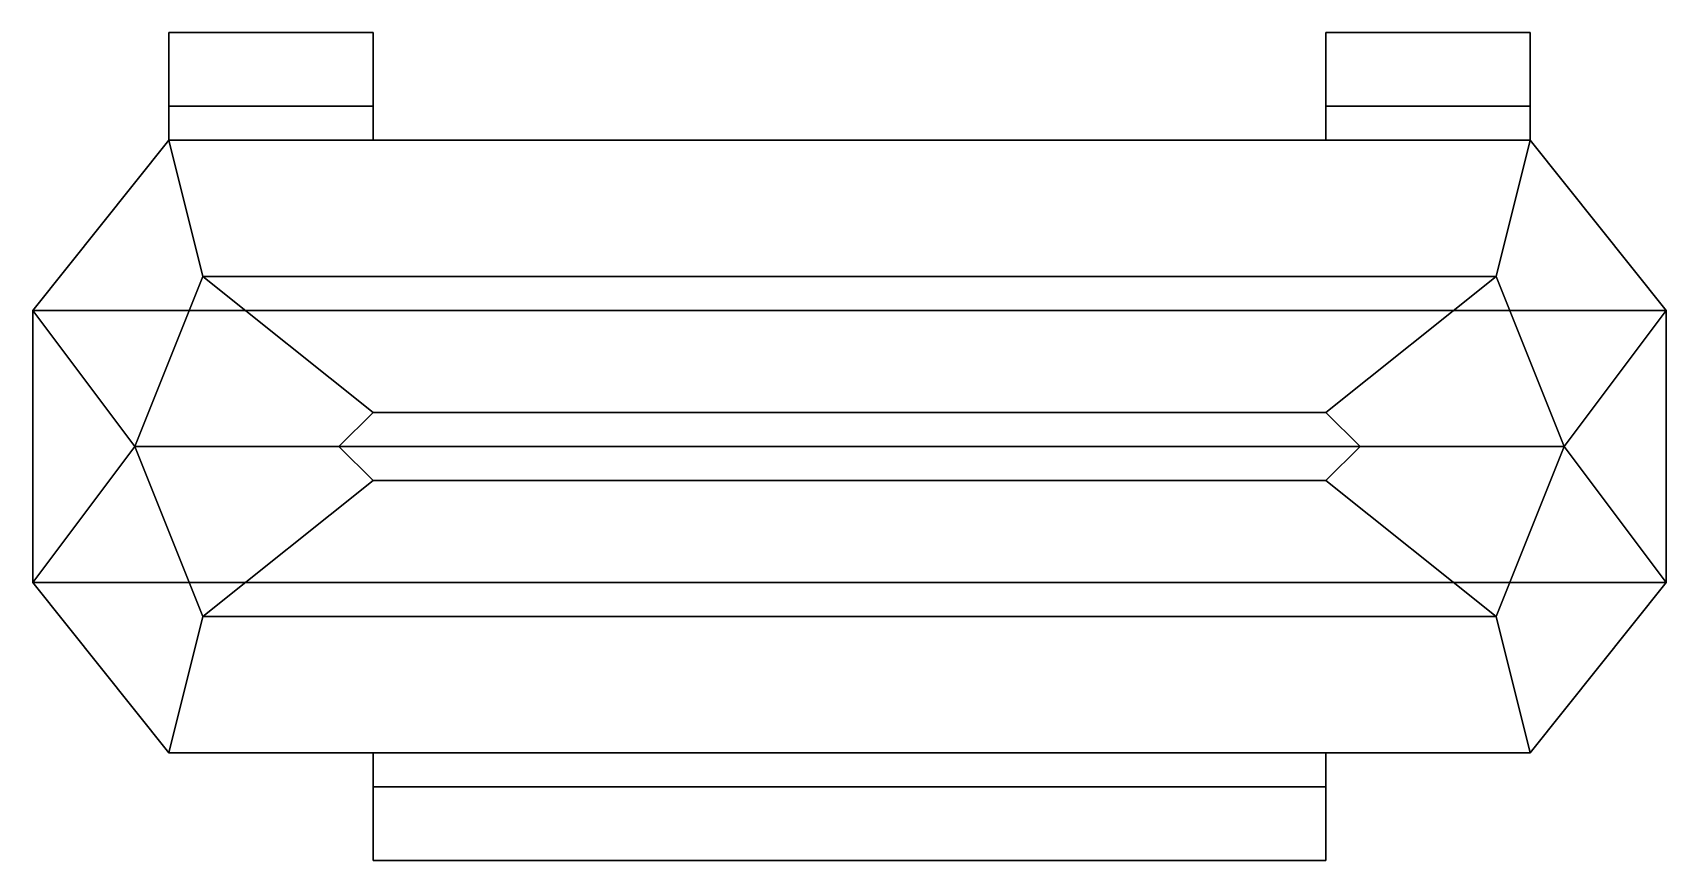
# Model space of a CAD drawing. Extents: x -1.21 to 1.21, y -0.67 to -0.43.
# Drawn here: x -1.21 to -0.73, y -0.6717 to -0.4283 of the extents above.
import ezdxf

# ---------------------------------------------------------------- set-up
doc = ezdxf.new("R2010")
doc.units = 0
doc.layers.add('TRACKS', color=3, linetype='CONTINUOUS')

msp = doc.modelspace()

# ---------------------------------------------------------------- linework, layer by layer
at = {"layer": 'TRACKS'}
for points in [[(-1.11, -0.45, 1.56), (-1.11, -0.42835, 1.5475), (-1.17, -0.42835, 1.5475), (-1.17, -0.45, 1.56)], [(-1.11, -0.42835, 1.5475), (-1.11, -0.42835, 1.5225), (-1.17, -0.42835, 1.5225), (-1.17, -0.42835, 1.5475)], [(-1.11, -0.42835, 1.5225), (-1.11, -0.45, 1.51), (-1.17, -0.45, 1.51), (-1.17, -0.42835, 1.5225)], [(-1.17, -0.45, 1.56), (-1.17, -0.42835, 1.5475), (-1.17, -0.42835, 1.5225), (-1.17, -0.45, 1.51)], [(-1.11, -0.45, 1.51), (-1.11, -0.42835, 1.5225), (-1.11, -0.42835, 1.5475), (-1.11, -0.45, 1.56)], [(-0.77, -0.42835, 1.5225), (-0.77, -0.45, 1.51), (-0.83, -0.45, 1.51), (-0.83, -0.42835, 1.5225)], [(-0.77, -0.42835, 1.5475), (-0.77, -0.42835, 1.5225), (-0.83, -0.42835, 1.5225), (-0.83, -0.42835, 1.5475)], [(-0.77, -0.45, 1.56), (-0.77, -0.42835, 1.5475), (-0.83, -0.42835, 1.5475), (-0.83, -0.45, 1.56)], [(-0.83, -0.45, 1.56), (-0.83, -0.42835, 1.5475), (-0.83, -0.42835, 1.5225), (-0.83, -0.45, 1.51)], [(-0.77, -0.45, 1.51), (-0.77, -0.42835, 1.5225), (-0.77, -0.42835, 1.5475), (-0.77, -0.45, 1.56)], [(-1.17, -0.46, 1.56), (-1.17, -0.45, 1.56), (-1.17, -0.45, 1.51), (-1.17, -0.46, 1.51)], [(-1.11, -0.46, 1.56), (-1.11, -0.45, 1.56), (-1.17, -0.45, 1.56), (-1.17, -0.46, 1.56)], [(-1.11, -0.45, 1.51), (-1.11, -0.46, 1.51), (-1.17, -0.46, 1.51), (-1.17, -0.45, 1.51)], [(-1.11, -0.46, 1.51), (-1.11, -0.45, 1.51), (-1.11, -0.45, 1.56), (-1.11, -0.46, 1.56)], [(-0.77, -0.45, 1.51), (-0.77, -0.46, 1.51), (-0.83, -0.46, 1.51), (-0.83, -0.45, 1.51)], [(-0.77, -0.46, 1.56), (-0.77, -0.45, 1.56), (-0.83, -0.45, 1.56), (-0.83, -0.46, 1.56)], [(-0.83, -0.46, 1.56), (-0.83, -0.45, 1.56), (-0.83, -0.45, 1.51), (-0.83, -0.46, 1.51)], [(-0.77, -0.46, 1.51), (-0.77, -0.45, 1.51), (-0.77, -0.45, 1.56), (-0.77, -0.46, 1.56)], [(-1.18, -0.55, 1.56), (-1.16, -0.5, 1.56), (-1.17, -0.46, 1.56), (-1.21, -0.51, 1.56)], [(-1.17, -0.46, 1.51), (-0.77, -0.46, 1.51), (-0.73, -0.51, 1.51), (-1.21, -0.51, 1.51)], [(-1.21, -0.51, 1.56), (-1.17, -0.46, 1.56), (-1.17, -0.46, 1.51), (-1.21, -0.51, 1.51)], [(-0.77, -0.46, 1.56), (-1.17, -0.46, 1.56), (-1.16, -0.5, 1.56), (-0.78, -0.5, 1.56)], [(-1.11, -0.46, 1.56), (-0.83, -0.46, 1.56), (-0.83, -0.46, 1.51), (-1.11, -0.46, 1.51)], [(-0.73, -0.51, 1.56), (-0.77, -0.46, 1.56), (-0.78, -0.5, 1.56), (-0.76, -0.55, 1.56)], [(-0.73, -0.51, 1.51), (-0.77, -0.46, 1.51), (-0.77, -0.46, 1.56), (-0.73, -0.51, 1.56)], [(-1.16, -0.5, 1.56), (-1.18, -0.55, 1.56), (-1.12, -0.55, 1.61), (-1.11, -0.54, 1.61)], [(-0.78, -0.5, 1.56), (-1.16, -0.5, 1.56), (-1.11, -0.54, 1.61), (-0.83, -0.54, 1.61)], [(-0.76, -0.55, 1.56), (-0.78, -0.5, 1.56), (-0.83, -0.54, 1.61), (-0.82, -0.55, 1.61)], [(-1.18, -0.55, 1.56), (-1.18, -0.55, 1.56), (-1.21, -0.51, 1.56), (-1.21, -0.59, 1.56)], [(-1.21, -0.59, 1.56), (-1.21, -0.51, 1.56), (-1.21, -0.51, 1.51), (-1.21, -0.59, 1.51)], [(-1.21, -0.51, 1.51), (-0.73, -0.51, 1.51), (-0.73, -0.59, 1.51), (-1.21, -0.59, 1.51)], [(-0.73, -0.59, 1.56), (-0.73, -0.51, 1.56), (-0.76, -0.55, 1.56)], [(-0.73, -0.59, 1.51), (-0.73, -0.51, 1.51), (-0.73, -0.51, 1.56), (-0.73, -0.59, 1.56)], [(-0.82, -0.55, 1.61), (-0.83, -0.54, 1.61), (-1.11, -0.54, 1.61), (-1.12, -0.55, 1.61)], [(-1.16, -0.6, 1.56), (-1.18, -0.55, 1.56), (-1.21, -0.59, 1.56), (-1.17, -0.64, 1.56)], [(-1.18, -0.55, 1.56), (-1.16, -0.6, 1.56), (-1.11, -0.56, 1.61), (-1.12, -0.55, 1.61)], [(-0.83, -0.56, 1.61), (-0.82, -0.55, 1.61), (-1.12, -0.55, 1.61), (-1.11, -0.56, 1.61)], [(-0.78, -0.6, 1.56), (-0.76, -0.55, 1.56), (-0.82, -0.55, 1.61), (-0.83, -0.56, 1.61)], [(-0.77, -0.64, 1.56), (-0.73, -0.59, 1.56), (-0.76, -0.55, 1.56), (-0.78, -0.6, 1.56)], [(-0.83, -0.56, 1.61), (-1.11, -0.56, 1.61), (-1.16, -0.6, 1.56), (-0.78, -0.6, 1.56)], [(-1.21, -0.59, 1.51), (-0.73, -0.59, 1.51), (-0.77, -0.64, 1.51), (-1.17, -0.64, 1.51)], [(-1.17, -0.64, 1.56), (-1.21, -0.59, 1.56), (-1.21, -0.59, 1.51), (-1.17, -0.64, 1.51)], [(-0.77, -0.64, 1.51), (-0.73, -0.59, 1.51), (-0.73, -0.59, 1.56), (-0.77, -0.64, 1.56)], [(-0.78, -0.6, 1.56), (-1.16, -0.6, 1.56), (-1.17, -0.64, 1.56), (-0.77, -0.64, 1.56)], [(-1.17, -0.64, 1.51), (-1.11, -0.64, 1.51), (-1.11, -0.64, 1.56), (-1.17, -0.64, 1.56)], [(-1.11, -0.64, 1.56), (-1.11, -0.65, 1.56), (-0.83, -0.65, 1.56), (-0.83, -0.64, 1.56)], [(-1.11, -0.65, 1.51), (-1.11, -0.64, 1.51), (-0.83, -0.64, 1.51), (-0.83, -0.65, 1.51)], [(-1.11, -0.64, 1.51), (-1.11, -0.65, 1.51), (-1.11, -0.65, 1.56), (-1.11, -0.64, 1.56)], [(-0.83, -0.65, 1.51), (-0.83, -0.64, 1.51), (-0.83, -0.64, 1.56), (-0.83, -0.65, 1.56)], [(-0.83, -0.64, 1.51), (-0.77, -0.64, 1.51), (-0.77, -0.64, 1.56), (-0.83, -0.64, 1.56)], [(-1.11, -0.67165, 1.5225), (-1.11, -0.65, 1.51), (-0.83, -0.65, 1.51), (-0.83, -0.67165, 1.5225)], [(-1.11, -0.65, 1.56), (-1.11, -0.67165, 1.5475), (-0.83, -0.67165, 1.5475), (-0.83, -0.65, 1.56)], [(-1.11, -0.65, 1.51), (-1.11, -0.67165, 1.5225), (-1.11, -0.67165, 1.5475), (-1.11, -0.65, 1.56)], [(-0.83, -0.67165, 1.5225), (-0.83, -0.65, 1.51), (-0.83, -0.65, 1.56), (-0.83, -0.67165, 1.5475)], [(-1.11, -0.67165, 1.5475), (-1.11, -0.67165, 1.5225), (-0.83, -0.67165, 1.5225), (-0.83, -0.67165, 1.5475)]]:
    msp.add_3dface(points, dxfattribs=at)

doc.saveas('drawing.dxf')
